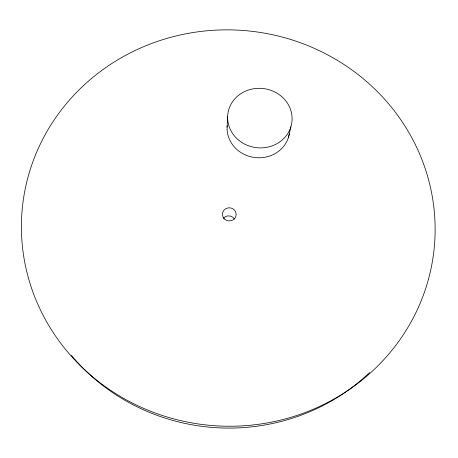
<?xml version="1.0" encoding="UTF-8"?>
<svg xmlns="http://www.w3.org/2000/svg" width="458" height="458" viewBox="0 0 458 458"><rect width="100%" height="100%" fill="white"/><g stroke="black" fill="none" stroke-linecap="round" stroke-linejoin="round"><path stroke-width="0.69" d="M227.094 127.192L227.637 116.487M288.517 137.182L290.899 126.757A32.283 29.759 7.1 0 0 251.917 89.081A32.283 29.759 7.1 0 0 236.769 138.471A32.283 29.759 7.1 0 0 290.899 126.757M289.319 133.816A31.344 29.009 7.1 0 1 254.665 157.518A31.344 29.009 7.1 0 1 227.179 125.824M369.566 372.594A200.885 192.87 4.3 0 1 71.465 355.448M223.338 218.392A6.681 6.401 4.3 0 1 234.565 219.199M84.512 369.669A206.913 198.137 4.3 0 0 428.969 277.313A206.913 198.137 4.3 0 0 171.326 37.167A206.913 198.137 4.3 0 0 84.512 369.669M224.328 218.867A6.881 6.572 4.3 0 0 235.904 216.239A6.881 6.572 4.3 0 0 227.666 207.961A6.881 6.572 4.3 0 0 224.328 218.867"/></g></svg>
